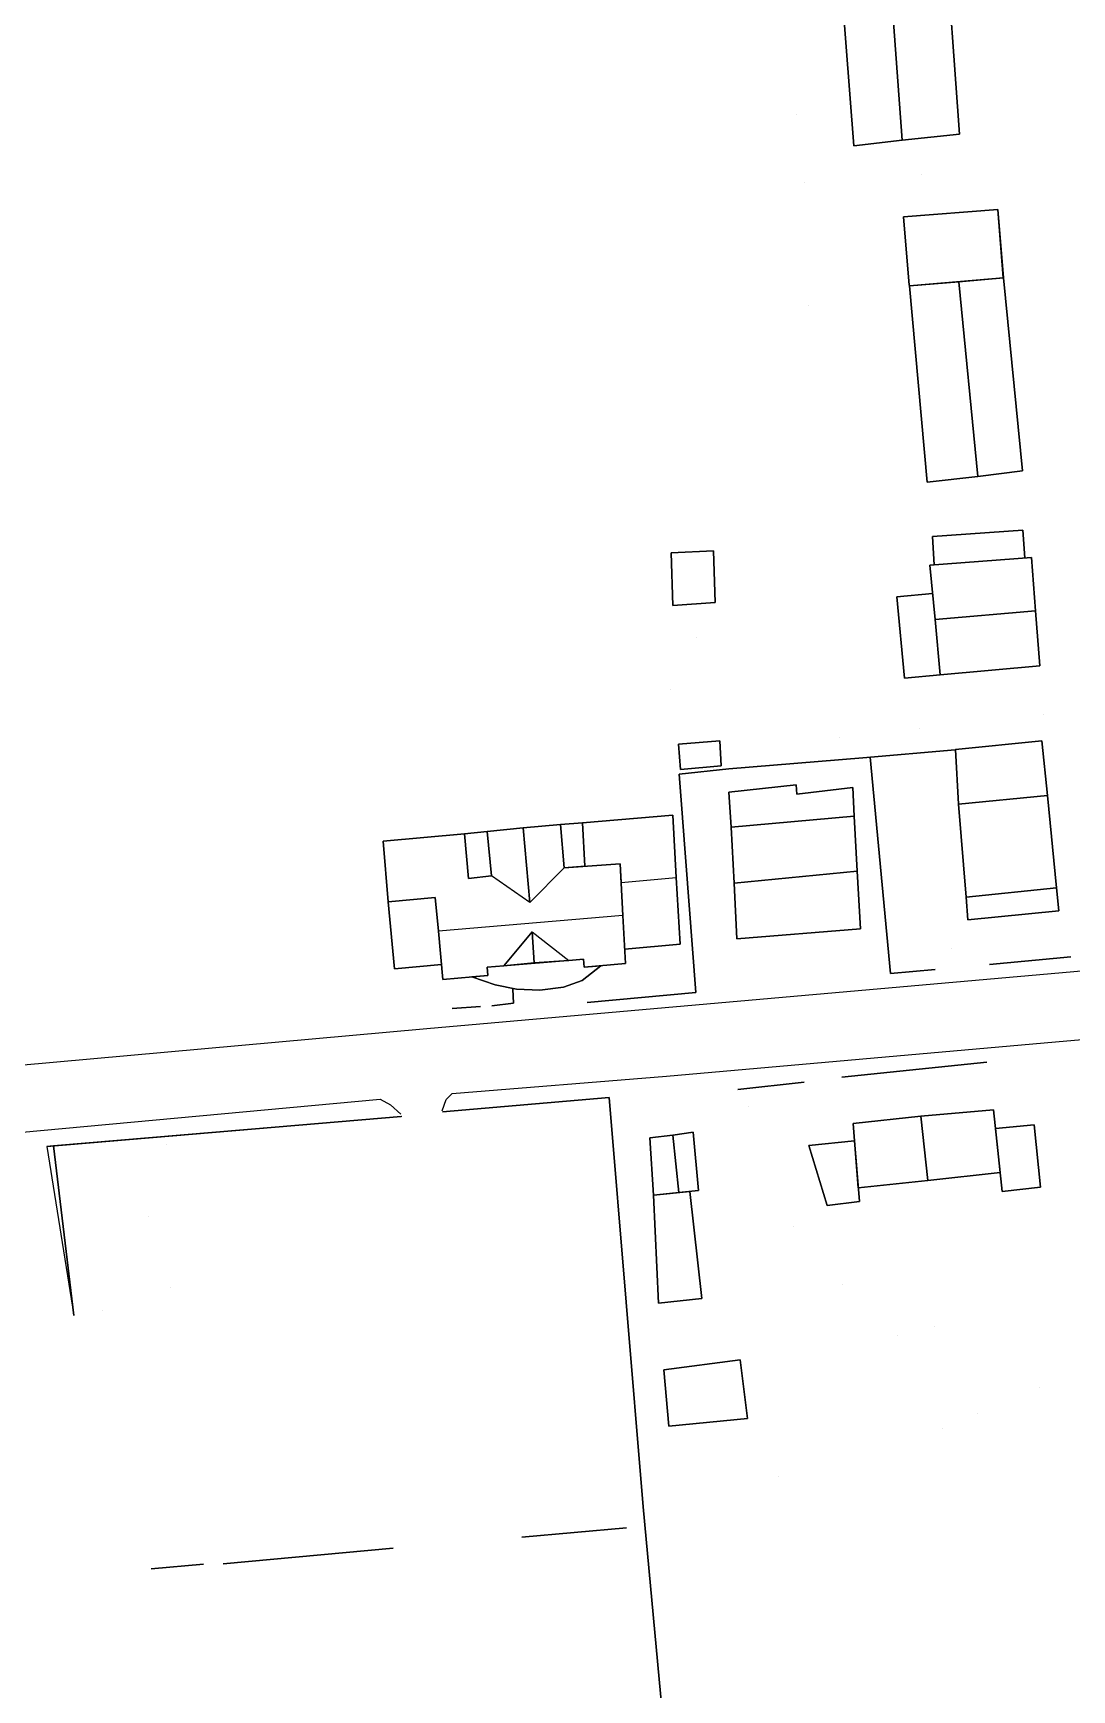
# Model space of a CAD drawing. Extents: x 526713 to 527247, y 149850 to 150411.
# Drawn here: x 526898.7 to 526995.1, y 149982.2 to 150135.9 of the extents above; entities that cross this region are included whole.
import ezdxf

# ---------------------------------------------------------------- set-up
doc = ezdxf.new("R2010")
doc.units = 0
doc.header["$LTSCALE"] = 10
doc.linetypes.add('CONTINU', pattern=[0])
for name, color, linetype in [('ARBRE', 3, 'CONTINU'), ('FACADE', 7, 'CONTINU'), ('MUR', 134, 'CONTINU'), ('TOIT', 1, 'CONTINU'), ('TROTTOIR', 5, 'CONTINU')]:
    doc.layers.add(name, color=color, linetype=linetype)

msp = doc.modelspace()

# ---------------------------------------------------------------- linework, layer by layer
at = {"layer": 'ARBRE'}
for p, q in [((526969.534, 150128.313, 141.675), (526969.534, 150128.313, 134.105887)), ((526981.176, 150122.733, 142.715), (526981.176, 150122.733, 134.02972)), ((526970.281, 150122.031, 142.547), (526970.281, 150122.031, 134.108072)), ((526970.686, 150110.593, 144.223), (526970.686, 150110.593, 134.118845)), ((526978.512, 150081.655, 144.005), (526978.512, 150081.655, 134.097714)), ((526960.274, 150079.784, 142.648), (526960.274, 150079.784, 134.038261)), ((526957.893, 150074.937, 142.648), (526957.893, 150074.937, 134.008892)), ((526992.51, 150072.698, 142.673), (526992.51, 150072.698, 134.008817)), ((526973.544, 150070.499, 139.044), (526973.544, 150070.499, 134.091632)), ((526981, 150071.317, 140.05), (526981, 150071.317, 134.092355)), ((526983.988, 150050.914, 138.424), (526983.988, 150050.914, 133.950615)), ((526951.158, 150037.021, 142.639), (526951.158, 150037.021, 133.897913)), ((526965.124, 150036.239, 147.969), (526965.124, 150036.239, 133.949709)), ((526911.07, 150032.723, 143.913), (526911.07, 150032.723, 133.698532)), ((526909.393, 150026.063, 140.997), (526909.393, 150026.063, 133.715034)), ((526969.3, 150025.108, 139.706), (526969.3, 150025.108, 133.981044)), ((526911.424, 150019.517, 147.29), (526911.424, 150019.517, 133.75469)), ((526973.833, 150019.757, 138.876), (526973.833, 150019.757, 134.005269)), ((526905.112, 150017.335, 146.813), (526905.112, 150017.335, 133.72339)), ((526978.97, 150015.057, 138.868), (526978.97, 150015.057, 134.030737)), ((526982.405, 150015.846, 138.298), (526982.405, 150015.846, 134.042049)), ((526992.139, 150010.236, 144.056), (526992.139, 150010.236, 134.085516)), ((526986.366, 150007.815, 139.136), (526986.366, 150007.815, 134.068096)), ((526983.065, 150006.418, 139.136), (526983.065, 150006.418, 134.058155)), ((526967.878, 150001.923, 143.762), (526967.878, 150001.923, 134.035196))]:
    msp.add_line(p, q, dxfattribs=at)
at = {"layer": 'FACADE'}
for points in [[(526983.298, 150145.771, 137.795), (526984.686, 150126.502, 137.795), (526984.686, 150126.502, 134.038084), (526983.298, 150145.771, 134.089832)], [(526973.346, 150145.03, 137.301), (526974.883, 150125.431, 137.301), (526974.883, 150125.431, 134.071271), (526973.346, 150145.03, 134.058808)], [(526979.349, 150125.943, 139.337), (526977.94, 150145.337, 139.337), (526977.94, 150145.337, 134.025757), (526979.349, 150125.943, 134.038886)], [(526974.883, 150125.431, 137.301), (526979.349, 150125.943, 138.315), (526979.349, 150125.943, 134.038886), (526974.883, 150125.431, 134.071271)], [(526984.686, 150126.502, 137.795), (526979.349, 150125.943, 139.337), (526979.349, 150125.943, 134.038886), (526984.686, 150126.502, 134.038084)], [(526988.243, 150119.518, 137.2), (526979.495, 150118.821, 137.2), (526979.495, 150118.821, 134.04635), (526988.243, 150119.518, 134.065745)], [(526988.748, 150113.183, 138.885), (526988.243, 150119.518, 137.2), (526988.243, 150119.518, 134.065745), (526988.748, 150113.183, 134.049472)], [(526979.495, 150118.821, 137.2), (526980, 150112.485, 138.885), (526980, 150112.485, 134.050321), (526979.495, 150118.821, 134.04635)], [(526981.687, 150094.208, 139.178), (526980.038, 150112.441, 139.178), (526980.038, 150112.441, 134.050103), (526981.687, 150094.208, 134.060139)], [(526988.765, 150113.164, 139.505), (526990.547, 150095.267, 139.505), (526990.547, 150095.267, 134.009086), (526988.765, 150113.164, 134.049658)], [(526990.574, 150089.766, 137.074), (526982.186, 150089.168, 137.074), (526982.186, 150089.168, 134.062606), (526990.574, 150089.766, 134.002215)], [(526982.186, 150089.168, 137.074), (526982.341, 150086.524, 137.778), (526982.341, 150086.524, 134.064659), (526982.186, 150089.168, 134.062606)], [(526990.737, 150087.181, 137.787), (526990.574, 150089.766, 137.074), (526990.574, 150089.766, 134.002215), (526990.737, 150087.181, 133.999623)], [(526957.925, 150087.646, 137.862), (526961.855, 150087.835, 137.225), (526961.855, 150087.835, 134.091249), (526957.925, 150087.646, 134.024466)], [(526958.065, 150082.778, 137.862), (526957.925, 150087.646, 137.862), (526957.925, 150087.646, 134.024466), (526958.065, 150082.778, 134.020006)], [(526961.855, 150087.835, 137.225), (526962.013, 150083.052, 137.225), (526962.013, 150083.052, 134.059385), (526961.855, 150087.835, 134.091249)], [(526991.364, 150087.229, 138.709), (526981.917, 150086.498, 138.709), (526981.917, 150086.498, 134.067707), (526991.364, 150087.229, 133.999623)], [(526962.013, 150083.052, 137.225), (526958.065, 150082.778, 137.862), (526958.065, 150082.778, 134.020006), (526962.013, 150083.052, 134.059385)], [(526978.861, 150083.581, 137.711), (526982.176259, 150083.891926, 138.03), (526982.176259, 150083.891926, 134.068974), (526978.861, 150083.581, 134.092932)], [(526979.57, 150076.01, 137.711), (526978.861, 150083.581, 137.711), (526978.861, 150083.581, 134.092932), (526979.57, 150076.01, 134.096926)], [(526992.145, 150077.165, 138.642), (526982.886, 150076.32, 138.642), (526982.886, 150076.32, 134.072964), (526992.145, 150077.165, 134.006081)], [(526982.886, 150076.32, 138.03), (526979.57, 150076.01, 137.711), (526979.57, 150076.01, 134.096926), (526982.886, 150076.32, 134.072964)], [(526958.612, 150069.915, 136.748), (526962.451, 150070.203, 136.739), (526962.451, 150070.203, 134.048292), (526958.612, 150069.915, 134.009975)], [(526962.451, 150070.203, 136.739), (526962.573, 150067.902, 137.535), (526962.573, 150067.902, 134.037721), (526962.451, 150070.203, 134.048292)], [(526984.306, 150069.401, 136.781), (526992.334, 150070.195, 136.781), (526992.334, 150070.195, 134.013058), (526984.306, 150069.401, 134.071122)], [(526992.334, 150070.195, 136.781), (526992.84, 150065.123, 136.781), (526992.84, 150065.123, 134.015513), (526992.334, 150070.195, 134.013058)], [(526958.779, 150067.543, 137.535), (526958.612, 150069.915, 136.748), (526958.612, 150069.915, 134.009975), (526958.779, 150067.543, 134.008779)], [(526984.306, 150069.401, 136.781), (526984.585, 150064.335, 136.781), (526984.585, 150064.335, 134.074085), (526984.306, 150069.401, 134.071122)], [(526962.573, 150067.902, 137.535), (526958.779, 150067.543, 137.535), (526958.779, 150067.543, 134.008779), (526962.573, 150067.902, 134.037721)], [(526969.511, 150066.126, 136.831), (526963.264, 150065.453, 136.831), (526963.264, 150065.453, 134.018335), (526969.511, 150066.126, 134.042007)], [(526969.588, 150065.265, 136.831), (526969.511, 150066.126, 136.831), (526969.511, 150066.126, 134.042007), (526969.588, 150065.265, 134.034718)], [(526974.78, 150065.869, 136.831), (526969.588, 150065.265, 136.831), (526969.588, 150065.265, 134.034718), (526974.78, 150065.869, 134.054781)], [(526974.92, 150063.213, 136.831), (526974.78, 150065.869, 136.831), (526974.78, 150065.869, 134.054781), (526974.92, 150063.213, 134.03202)], [(526963.264, 150065.453, 136.831), (526963.475, 150062.187, 136.831), (526963.475, 150062.187, 133.990457), (526963.264, 150065.453, 134.018335)], [(526992.84, 150065.123, 136.957), (526984.585, 150064.335, 136.957), (526984.585, 150064.335, 134.074085), (526992.84, 150065.123, 134.015513)], [(526949.686, 150062.6, 142.622), (526947.66, 150062.459, 142.136), (526947.66, 150062.459, 133.892698), (526949.686, 150062.6, 133.912906)], [(526958.079, 150063.304, 142.622), (526949.686, 150062.6, 142.622), (526949.686, 150062.6, 133.912906), (526958.079, 150063.304, 133.98482)], [(526949.686, 150062.6, 142.622), (526949.912204, 150058.565664, 143.704), (526949.912204, 150058.565664, 133.906135), (526949.686, 150062.6, 133.912906)], [(526974.92, 150063.213, 141.013), (526963.475, 150062.187, 141.013), (526963.475, 150062.187, 133.990457), (526974.92, 150063.213, 134.03202)], [(526938.727, 150061.592, 143.553), (526931.172, 150060.915, 143.553), (526931.172, 150060.915, 133.735143), (526938.727, 150061.592, 133.803301)], [(526940.846, 150061.811, 142.907), (526938.727, 150061.592, 142.907), (526938.727, 150061.592, 133.803301), (526940.846, 150061.811, 133.824523)], [(526938.727, 150061.592, 143.553), (526939.115, 150057.422, 144.835), (526939.115, 150057.422, 133.802132), (526938.727, 150061.592, 133.803301)], [(526940.846, 150061.811, 144.835), (526941.242, 150057.692, 144.835), (526941.242, 150057.692, 133.823495), (526940.846, 150061.811, 133.824523)], [(526947.66, 150062.459, 144.843), (526947.981, 150058.421, 144.843), (526947.981, 150058.421, 133.891025), (526947.66, 150062.459, 133.892698)], [(526947.981, 150058.421, 144.843), (526953.174, 150058.81, 144.843), (526953.174, 150058.81, 133.931654), (526947.981, 150058.421, 133.891025)], [(526939.115, 150057.422, 144.835), (526941.242, 150057.692, 144.835), (526941.242, 150057.692, 133.823495), (526939.115, 150057.422, 133.802132)], [(526993.909, 150054.429, 138.642), (526985.466, 150053.61, 138.642), (526985.466, 150053.61, 134.062246), (526993.909, 150054.429, 134.018577)], [(526975.493, 150052.777, 141.181), (526964.015, 150051.85, 141.181), (526964.015, 150051.85, 133.901858), (526975.493, 150052.777, 133.942651)], [(526958.757, 150051.347, 142.488), (526953.608391, 150050.893463, 142.488), (526953.608391, 150050.893463, 133.86386), (526958.757, 150051.347, 133.882488)], [(526936.606918, 150049.465417, 143.553), (526932.24, 150049.067, 143.553), (526932.24, 150049.067, 133.759532), (526936.606918, 150049.465417, 133.767773)], [(526940.836, 150049.217, 145.237), (526940.908, 150048.44, 145.028), (526940.908, 150048.44, 133.806272), (526940.836, 150049.217, 133.809305)], [(526949.667, 150047.985, 140.67), (526951.403526, 150049.342012, 140.67), (526951.403526, 150049.342012, 133.844048), (526949.667, 150047.985, 133.827266)], [(526949.852, 150049.196, 145.028), (526949.787, 150049.943, 145.237), (526949.787, 150049.943, 133.844682), (526949.852, 150049.196, 133.838353)], [(526953.688, 150049.557, 145.028), (526949.852, 150049.196, 145.028), (526949.852, 150049.196, 133.838353), (526953.688, 150049.557, 133.852433)], [(526940.908, 150048.44, 145.028), (526936.739, 150048.077, 145.028), (526936.739, 150048.077, 133.767413), (526940.908, 150048.44, 133.806272)], [(526939.427325, 150048.311076, 140.67), (526941.592, 150047.561, 140.67), (526941.592, 150047.561, 133.800557), (526939.427325, 150048.311076, 133.792471)], [(526941.592, 150047.561, 140.67), (526943.575, 150047.163, 140.67), (526943.575, 150047.163, 133.802737), (526941.592, 150047.561, 133.800557)], [(526943.575, 150047.163, 140.67), (526945.726, 150047.081, 140.67), (526945.726, 150047.081, 133.808152), (526943.575, 150047.163, 133.802737)], [(526945.726, 150047.081, 140.67), (526947.922, 150047.369, 140.67), (526947.922, 150047.369, 133.816922), (526945.726, 150047.081, 133.808152)], [(526947.922, 150047.369, 140.67), (526949.667, 150047.985, 140.67), (526949.667, 150047.985, 133.827266), (526947.922, 150047.369, 133.816922)], [(526987.856, 150035.97, 139.983), (526988.454, 150030.15, 139.983), (526988.454, 150030.15, 134.043188), (526987.856, 150035.97, 134.032554)], [(526956.286, 150028.055, 136.999), (526955.935, 150033.383, 136.999), (526955.935, 150033.383, 133.920531), (526956.286, 150028.055, 133.929553)], [(526959.949, 150033.89, 136.999), (526960.464, 150028.484, 136.999), (526960.464, 150028.484, 133.944084), (526959.949, 150033.89, 133.934354)], [(526974.817, 150034.694, 139.848), (526975.294, 150028.724, 139.848), (526975.294, 150028.724, 133.997527), (526974.817, 150034.694, 133.987114)], [(526991.606, 150034.569, 136.521), (526988.034364, 150034.234085, 136.521), (526988.034364, 150034.234085, 134.035726), (526991.606, 150034.569, 134.048194)], [(526988.034364, 150034.234085, 136.521), (526988.635312, 150028.385395, 136.521), (526988.635312, 150028.385395, 134.046412), (526988.034364, 150034.234085, 134.035726)], [(526992.203, 150028.782, 136.521), (526991.606, 150034.569, 136.521), (526991.606, 150034.569, 134.048194), (526992.203, 150028.782, 134.058776)], [(526974.944482, 150033.098474, 136.329), (526970.69, 150032.671, 136.329), (526970.69, 150032.671, 133.975087), (526974.944482, 150033.098474, 133.989897)], [(526970.69, 150032.671, 136.329), (526972.391, 150027.096, 136.329), (526972.391, 150027.096, 133.989365), (526970.69, 150032.671, 133.975087)], [(526975.39437, 150027.467788, 136.329), (526974.944482, 150033.098474, 136.329), (526974.944482, 150033.098474, 133.989897), (526975.39437, 150027.467788, 133.999718)], [(526988.635312, 150028.385395, 136.521), (526992.203, 150028.782, 136.521), (526992.203, 150028.782, 134.058776), (526988.635312, 150028.385395, 134.046412)], [(526956.286, 150028.055, 136.354), (526956.747, 150018.041, 136.354), (526956.747, 150018.041, 133.948345), (526956.286, 150028.055, 133.929553)], [(526959.644767, 150028.40356, 136.53), (526960.763, 150018.48, 136.873), (526960.763, 150018.48, 133.959718), (526959.644767, 150028.40356, 133.941229)], [(526972.391, 150027.096, 136.329), (526975.39437, 150027.467788, 136.329), (526975.39437, 150027.467788, 133.999718), (526972.391, 150027.096, 133.989365)], [(526960.763, 150018.48, 136.873), (526956.747, 150018.041, 136.354), (526956.747, 150018.041, 133.948345), (526960.763, 150018.48, 133.959718)], [(526957.233, 150011.863, 138.038), (526964.31, 150012.77, 138.357), (526964.31, 150012.77, 133.980888), (526957.233, 150011.863, 133.984508)], [(526957.688, 150006.616, 138.038), (526957.233, 150011.863, 138.038), (526957.233, 150011.863, 133.984508), (526957.688, 150006.616, 134.015188)], [(526964.31, 150012.77, 138.357), (526965.012, 150007.33, 138.357), (526965.012, 150007.33, 134.005401), (526964.31, 150012.77, 133.980888)], [(526965.012, 150007.33, 138.357), (526957.688, 150006.616, 138.038), (526957.688, 150006.616, 134.015188), (526965.012, 150007.33, 134.005401)]]:
    msp.add_3dface(points, dxfattribs=at)
for points, invisible_edges in [([(526984.637, 150112.789, 140.913), (526980.038, 150112.441, 139.178), (526980.038, 150112.441, 134.050103), (526984.637, 150112.789, 134.016968)], 8), ([(526984.637, 150112.789, 140.913), (526988.765, 150113.164, 139.505), (526988.765, 150113.164, 134.049658), (526984.637, 150112.789, 134.016968)], 8), ([(526986.393, 150094.743, 140.913), (526990.547, 150095.267, 139.505), (526990.547, 150095.267, 134.009086), (526986.393, 150094.743, 134.026019)], 8), ([(526986.393, 150094.743, 140.913), (526981.687, 150094.208, 139.178), (526981.687, 150094.208, 134.060139), (526986.393, 150094.743, 134.026019)], 8), ([(526991.754, 150082.281, 140.854), (526991.364, 150087.229, 138.709), (526991.364, 150087.229, 133.999623), (526991.754, 150082.281, 134.002755)], 8), ([(526982.417, 150081.472, 140.854), (526981.917, 150086.498, 138.709), (526981.917, 150086.498, 134.067707), (526982.417, 150081.472, 134.07015)], 8), ([(526982.417, 150081.472, 140.854), (526982.886, 150076.32, 138.642), (526982.886, 150076.32, 134.072964), (526982.417, 150081.472, 134.07015)], 8), ([(526991.754, 150082.281, 140.854), (526992.145, 150077.165, 138.642), (526992.145, 150077.165, 134.006081), (526991.754, 150082.281, 134.002755)], 8), ([(526985.303, 150055.709, 139.388), (526984.585, 150064.335, 136.957), (526984.585, 150064.335, 134.074085), (526985.303, 150055.709, 134.064514)], 8), ([(526993.685, 150056.579, 139.388), (526992.84, 150065.123, 136.957), (526992.84, 150065.123, 134.015513), (526993.685, 150056.579, 134.019701)], 8), ([(526958.393, 150057.542, 144.475), (526958.079, 150063.304, 142.622), (526958.079, 150063.304, 133.98482), (526958.393, 150057.542, 133.93547)], 8), ([(526975.183, 150058.11, 142.187), (526974.92, 150063.213, 141.013), (526974.92, 150063.213, 134.03202), (526975.183, 150058.11, 133.988272)], 8), ([(526944.183, 150062.147, 145.933), (526940.846, 150061.811, 144.835), (526940.846, 150061.811, 133.824523), (526944.183, 150062.147, 133.857932)], 8), ([(526944.183, 150062.147, 145.933), (526947.66, 150062.459, 144.843), (526947.66, 150062.459, 133.892698), (526944.183, 150062.147, 133.857932)], 8), ([(526963.755, 150056.989, 142.187), (526963.475, 150062.187, 141.013), (526963.475, 150062.187, 133.990457), (526963.755, 150056.989, 133.945929)], 8), ([(526931.66, 150055.266, 145.48), (526931.172, 150060.915, 143.553), (526931.172, 150060.915, 133.735143), (526931.66, 150055.266, 133.746976)], 8), ([(526953.424, 150053.989, 146.494), (526953.174, 150058.81, 144.843), (526953.174, 150058.81, 133.931654), (526953.424, 150053.989, 133.890328)], 8), ([(526975.183, 150058.11, 142.187), (526975.493, 150052.777, 141.181), (526975.493, 150052.777, 133.942651), (526975.183, 150058.11, 133.988272)], 8), ([(526958.393, 150057.542, 144.475), (526958.757, 150051.347, 142.488), (526958.757, 150051.347, 133.882488), (526958.393, 150057.542, 133.93547)], 8), ([(526963.755, 150056.989, 142.187), (526964.015, 150051.85, 141.181), (526964.015, 150051.85, 133.901858), (526963.755, 150056.989, 133.945929)], 8), ([(526993.685, 150056.579, 139.388), (526993.909, 150054.429, 138.642), (526993.909, 150054.429, 134.018577), (526993.685, 150056.579, 134.019701)], 8), ([(526931.66, 150055.266, 145.48), (526932.24, 150049.067, 143.553), (526932.24, 150049.067, 133.759532), (526931.66, 150055.266, 133.746976)], 8), ([(526936.313, 150052.555, 146.494), (526936.005, 150055.676, 145.48), (526936.005, 150055.676, 133.769275), (526936.313, 150052.555, 133.768575)], 8), ([(526985.303, 150055.709, 139.388), (526985.466, 150053.61, 138.642), (526985.466, 150053.61, 134.062246), (526985.303, 150055.709, 134.064514)], 8), ([(526953.424, 150053.989, 146.494), (526953.688, 150049.557, 145.028), (526953.688, 150049.557, 133.852433), (526953.424, 150053.989, 133.890328)], 8), ([(526936.313, 150052.555, 146.494), (526936.739, 150048.077, 145.028), (526936.739, 150048.077, 133.767413), (526936.313, 150052.555, 133.768575)], 8), ([(526942.4, 150049.338, 145.237), (526940.836, 150049.217, 145.237), (526940.836, 150049.217, 133.809305), (526942.4, 150049.338, 133.818355)], 8), ([(526945.212, 150049.602, 146.218), (526942.4, 150049.338, 145.237), (526942.4, 150049.338, 133.818355), (526945.212, 150049.602, 133.828671)], 10), ([(526945.212, 150049.602, 146.218), (526948.427, 150049.838, 145.237), (526948.427, 150049.838, 133.839891), (526945.212, 150049.602, 133.828671)], 10), ([(526948.427, 150049.838, 145.237), (526949.787, 150049.943, 145.237), (526949.787, 150049.943, 133.844682), (526948.427, 150049.838, 133.839891)], 8), ([(526981.088, 150035.396, 141.349), (526974.817, 150034.694, 139.848), (526974.817, 150034.694, 133.987114), (526981.088, 150035.396, 134.00884)], 8), ([(526981.088, 150035.396, 141.349), (526987.856, 150035.97, 139.983), (526987.856, 150035.97, 134.032554), (526981.088, 150035.396, 134.00884)], 8), ([(526958.082, 150033.617, 137.435), (526955.935, 150033.383, 136.999), (526955.935, 150033.383, 133.920531), (526958.082, 150033.617, 133.927979)], 8), ([(526958.082, 150033.617, 137.435), (526959.949, 150033.89, 136.999), (526959.949, 150033.89, 133.934354), (526958.082, 150033.617, 133.927979)], 8), ([(526981.746, 150029.417, 141.349), (526975.294, 150028.724, 139.848), (526975.294, 150028.724, 133.997527), (526981.746, 150029.417, 134.019922)], 8), ([(526981.746, 150029.417, 141.349), (526988.454, 150030.15, 139.983), (526988.454, 150030.15, 134.043188), (526981.746, 150029.417, 134.019922)], 8), ([(526958.641, 150028.305, 137.435), (526956.286, 150028.055, 136.999), (526956.286, 150028.055, 133.929553), (526958.641, 150028.305, 133.937732)], 8), ([(526958.641, 150028.305, 137.435), (526960.464, 150028.484, 136.999), (526960.464, 150028.484, 133.944084), (526958.641, 150028.305, 133.937732)], 8)]:
    msp.add_3dface(points, dxfattribs=dict(at, invisible_edges=invisible_edges))
at = {"layer": 'MUR'}
msp.add_polyline3d([(526932.906, 150035.356, 134.879), (526900.58, 150032.626, 134.879), (526902.472, 150016.884, 134.879)], dxfattribs=at)
for points in [[(526975.727, 150068.631, 136.119), (526984.294, 150069.377, 136.119), (526984.294, 150069.377, 134.112484), (526975.727, 150068.631, 134.081564)], [(526978.266, 150048.626, 135.055), (526976.406215, 150068.690899, 135.055), (526976.406215, 150068.690899, 134.084572), (526978.266, 150048.626, 133.914357)], [(526958.653, 150067.128, 136.119), (526963.275, 150067.62, 136.119), (526963.275, 150067.62, 134.037263), (526958.653, 150067.128, 134.007035)], [(526958.961, 150063.09, 136.119), (526958.653, 150067.128, 136.119), (526958.653, 150067.128, 134.007035), (526958.961, 150063.09, 133.985467)], [(526963.275, 150067.62, 136.119), (526975.727, 150068.631, 136.119), (526975.727, 150068.631, 134.081564), (526963.275, 150067.62, 134.037263)], [(526960.214, 150046.859, 134.15), (526958.963, 150063.065, 134.15), (526958.963, 150063.065, 133.985255), (526960.214, 150046.859, 133.847505)], [(526982.431, 150049.005, 135.046), (526978.266, 150048.626, 135.055), (526978.266, 150048.626, 133.914357), (526982.431, 150049.005, 133.929532)], [(526987.462, 150049.465, 134.661), (526995.023, 150050.181, 134.661), (526995.023, 150050.181, 133.975671), (526987.462, 150049.465, 133.94788)], [(526943.289, 150045.875, 134.435), (526943.225, 150047.181, 134.435), (526943.225, 150047.181, 133.801897), (526943.289, 150045.875, 133.790691)], [(526941.27, 150045.609, 134.435), (526943.289, 150045.875, 134.435), (526943.289, 150045.875, 133.790691), (526941.27, 150045.609, 133.782618)], [(526950.128, 150045.941, 134.15), (526960.214, 150046.859, 134.15), (526960.214, 150046.859, 133.847505), (526950.128, 150045.941, 133.810756)], [(526937.589, 150045.383, 134.435), (526940.215, 150045.556, 134.435), (526940.215, 150045.556, 133.779149), (526937.589, 150045.383, 133.770157)], [(526973.766, 150039.015, 134.376), (526987.211, 150040.383, 134.376), (526987.211, 150040.383, 134.023797), (526973.766, 150039.015, 133.977018)], [(526964.1, 150037.87, 134.376), (526970.28, 150038.528, 134.376), (526970.28, 150038.528, 133.965082), (526964.1, 150037.87, 133.943622)], [(526952.173, 150037.112, 136.731), (526936.701, 150035.799, 136.731), (526936.701, 150035.799, 133.849244), (526952.173, 150037.112, 133.94244)], [(526932.853, 150035.354, 136.731), (526899.977, 150032.585, 136.907), (526899.977, 150032.585, 133.628434), (526932.853, 150035.354, 133.826549)], [(526900.58, 150032.626, 134.879), (526899.977, 150032.585, 133.628434), (526902.472, 150016.884, 134.879)], [(526944.052, 149996.313, 136.672), (526953.787, 149997.197, 136.681), (526953.787, 149997.197, 134.115642), (526944.052, 149996.313, 134.057239)], [(526916.322, 149993.856, 136.672), (526932.107, 149995.301, 136.672), (526932.107, 149995.301, 133.985282), (526916.322, 149993.856, 133.890631)], [(526909.647, 149993.393, 136.672), (526914.521, 149993.803, 136.672), (526914.521, 149993.803, 133.879375), (526909.647, 149993.393, 133.850001)]]:
    msp.add_3dface(points, dxfattribs=at)
at = {"layer": 'MUR', "invisible_edges": 8}
for points in [[(526955.333, 149999.127, 136.739), (526952.173, 150037.112, 136.731), (526952.173, 150037.112, 133.94244), (526955.333, 149999.127, 134.061262)], [(526955.333, 149999.127, 136.739), (526964.512, 149900.268, 136.739), (526964.512, 149900.268, 134.638857), (526955.333, 149999.127, 134.061262)]]:
    msp.add_3dface(points, dxfattribs=at)
at = {"layer": 'TOIT'}
for points in [[(526977.94, 150145.337, 139.337), (526983.298, 150145.771, 137.795), (526984.686, 150126.502, 137.795), (526979.349, 150125.943, 139.337)], [(526977.94, 150145.337, 138.315), (526979.349, 150125.943, 138.315), (526974.883, 150125.431, 137.301), (526973.346, 150145.03, 137.301)], [(526988.765, 150113.164, 138.885), (526980.038, 150112.441, 138.885), (526979.495, 150118.821, 137.2), (526988.243, 150119.518, 137.2)], [(526984.637, 150112.789, 140.913), (526986.393, 150094.743, 140.913), (526981.687, 150094.208, 139.178), (526980.038, 150112.441, 139.178)], [(526988.765, 150113.164, 139.505), (526990.547, 150095.267, 139.505), (526986.393, 150094.743, 140.913), (526984.637, 150112.789, 140.913)], [(526990.737, 150087.181, 137.787), (526990.574, 150089.766, 137.074), (526982.186, 150089.168, 137.074), (526982.341, 150086.524, 137.778)], [(526962.013, 150083.052, 137.225), (526958.065, 150082.778, 137.862), (526957.925, 150087.646, 137.862), (526961.855, 150087.835, 137.225)], [(526982.417, 150081.472, 140.854), (526981.917, 150086.498, 138.709), (526991.364, 150087.229, 138.709), (526991.754, 150082.281, 140.854)], [(526982.886, 150076.32, 138.03), (526979.57, 150076.01, 137.711), (526978.861, 150083.581, 137.711), (526982.176259, 150083.891926, 138.03)], [(526991.754, 150082.281, 140.854), (526992.145, 150077.165, 138.642), (526982.886, 150076.32, 138.642), (526982.417, 150081.472, 140.854)], [(526958.612, 150069.915, 136.748), (526962.451, 150070.203, 136.739), (526962.573, 150067.902, 137.535), (526958.779, 150067.543, 137.535)], [(526992.84, 150065.123, 136.781), (526984.585, 150064.335, 136.781), (526984.306, 150069.401, 136.781), (526992.334, 150070.195, 136.781)], [(526985.303, 150055.709, 139.388), (526984.585, 150064.335, 136.957), (526992.84, 150065.123, 136.957), (526993.685, 150056.579, 139.388)], [(526949.686, 150062.6, 142.136), (526949.912204, 150058.565664, 143.326), (526947.981, 150058.421, 143.326), (526947.66, 150062.459, 142.136)], [(526963.755, 150056.989, 142.187), (526963.475, 150062.187, 141.013), (526974.92, 150063.213, 141.013), (526975.183, 150058.11, 142.187)], [(526940.846, 150061.811, 142.907), (526941.242, 150057.692, 143.921), (526939.115, 150057.422, 143.921), (526938.727, 150061.592, 142.907)], [(526944.809, 150055.203, 145.933), (526941.242, 150057.692, 144.835), (526940.846, 150061.811, 144.835), (526944.183, 150062.147, 145.933)], [(526944.809, 150055.203, 145.933), (526944.183, 150062.147, 145.933), (526947.66, 150062.459, 144.843), (526947.981, 150058.421, 144.843)], [(526963.755, 150056.989, 142.187), (526975.183, 150058.11, 142.187), (526975.493, 150052.777, 141.181), (526964.015, 150051.85, 141.181)], [(526953.608391, 150050.893463, 142.488), (526953.279, 150057.051, 144.475), (526958.393, 150057.542, 144.475), (526958.757, 150051.347, 142.488)], [(526993.685, 150056.579, 139.388), (526993.909, 150054.429, 138.642), (526985.466, 150053.61, 138.642), (526985.303, 150055.709, 139.388)], [(526936.606918, 150049.465417, 143.553), (526932.24, 150049.067, 143.553), (526931.66, 150055.266, 145.48), (526936.005, 150055.676, 145.48)], [(526942.4, 150049.338, 145.237), (526945.004, 150052.496, 146.218), (526945.212, 150049.602, 146.218), (526942.4, 150049.338, 145.237)], [(526945.212, 150049.602, 146.218), (526945.004, 150052.496, 146.218), (526948.427, 150049.838, 145.237), (526945.212, 150049.602, 146.218)], [(526981.088, 150035.396, 141.349), (526981.746, 150029.417, 141.349), (526975.294, 150028.724, 139.848), (526974.817, 150034.694, 139.848)], [(526988.454, 150030.15, 139.983), (526981.746, 150029.417, 141.349), (526981.088, 150035.396, 141.349), (526987.856, 150035.97, 139.983)], [(526958.641, 150028.305, 137.435), (526956.286, 150028.055, 136.999), (526955.935, 150033.383, 136.999), (526958.082, 150033.617, 137.435)], [(526958.641, 150028.305, 137.435), (526958.082, 150033.617, 137.435), (526959.949, 150033.89, 136.999), (526960.464, 150028.484, 136.999)], [(526988.635312, 150028.385395, 136.521), (526988.034364, 150034.234085, 136.521), (526991.606, 150034.569, 136.521), (526992.203, 150028.782, 136.521)], [(526974.944482, 150033.098474, 136.329), (526975.39437, 150027.467788, 136.329), (526972.391, 150027.096, 136.329), (526970.69, 150032.671, 136.329)], [(526959.644767, 150028.40356, 136.53), (526960.763, 150018.48, 136.873), (526956.747, 150018.041, 136.354), (526956.286, 150028.055, 136.354)], [(526957.688, 150006.616, 138.038), (526957.233, 150011.863, 138.038), (526964.31, 150012.77, 138.357), (526965.012, 150007.33, 138.357)]]:
    msp.add_3dface(points, dxfattribs=at)
for points, invisible_edges in [([(526963.475, 150062.187, 136.831), (526963.264, 150065.453, 136.831), (526969.511, 150066.126, 136.831), (526969.588, 150065.265, 136.831)], 8), ([(526969.588, 150065.265, 136.831), (526974.78, 150065.869, 136.831), (526974.92, 150063.213, 136.831), (526963.475, 150062.187, 136.831)], 8), ([(526958.079, 150063.304, 142.622), (526949.686, 150062.6, 142.622), (526949.912204, 150058.565664, 143.704), (526953.174, 150058.81, 143.704)], 8), ([(526953.174, 150058.81, 143.704), (526953.279, 150057.051, 144.475), (526958.393, 150057.542, 144.475), (526958.079, 150063.304, 142.622)], 8), ([(526939.115, 150057.422, 144.835), (526938.727, 150061.592, 143.553), (526931.172, 150060.915, 143.553), (526931.66, 150055.266, 145.48)], 8), ([(526944.809, 150055.203, 145.933), (526947.981, 150058.421, 144.843), (526953.174, 150058.81, 144.843), (526953.424, 150053.989, 146.494)], 8), ([(526936.005, 150055.676, 145.48), (526931.66, 150055.266, 145.48), (526939.115, 150057.422, 144.835), (526941.242, 150057.692, 144.835)], 10), ([(526944.809, 150055.203, 145.933), (526941.242, 150057.692, 144.835), (526936.005, 150055.676, 145.48), (526936.313, 150052.555, 146.494)], 10), ([(526953.424, 150053.989, 146.494), (526936.313, 150052.555, 146.494), (526944.809, 150055.203, 145.933)], 14), ([(526953.424, 150053.989, 146.494), (526936.313, 150052.555, 146.494), (526945.004, 150052.496, 146.218)], 14), ([(526945.004, 150052.496, 146.218), (526948.427, 150049.838, 145.237), (526953.424, 150053.989, 146.494)], 14), ([(526949.787, 150049.943, 145.237), (526948.427, 150049.838, 145.237), (526953.424, 150053.989, 146.494)], 14), ([(526949.787, 150049.943, 145.237), (526949.852, 150049.196, 145.028), (526953.688, 150049.557, 145.028), (526953.424, 150053.989, 146.494)], 8), ([(526936.313, 150052.555, 146.494), (526936.739, 150048.077, 145.028), (526940.908, 150048.44, 145.028), (526940.836, 150049.217, 145.237)], 8), ([(526942.4, 150049.338, 145.237), (526940.836, 150049.217, 145.237), (526936.313, 150052.555, 146.494)], 14), ([(526945.004, 150052.496, 146.218), (526942.4, 150049.338, 145.237), (526936.313, 150052.555, 146.494)], 14), ([(526940.908, 150048.44, 140.67), (526940.836, 150049.217, 140.67), (526949.787, 150049.943, 140.67), (526949.852, 150049.196, 140.67)], 8), ([(526943.575, 150047.163, 140.67), (526945.726, 150047.081, 140.67), (526949.852, 150049.196, 140.67), (526940.908, 150048.44, 140.67)], 14), ([(526945.726, 150047.081, 140.67), (526947.922, 150047.369, 140.67), (526949.852, 150049.196, 140.67)], 14), ([(526949.852, 150049.196, 140.67), (526951.403526, 150049.342012, 140.67), (526949.667, 150047.985, 140.67), (526947.922, 150047.369, 140.67)], 8), ([(526940.908, 150048.44, 140.67), (526939.427325, 150048.311076, 140.67), (526941.592, 150047.561, 140.67), (526943.575, 150047.163, 140.67)], 8)]:
    msp.add_3dface(points, dxfattribs=dict(at, invisible_edges=invisible_edges))
at = {"layer": 'TROTTOIR'}
for points in [[(527055.334, 150121.068, 134.25), (527105.984, 150124.616, 134.334), (527106.619, 150124.472, 134.334), (527107.765, 150123.572, 134.334), (527108.419, 150122.584, 134.334), (527108.775, 150121.776, 134.326), (527109.241, 150120.269, 134.259), (527112.805, 150062.993, 134.334), (527112.646, 150061.745, 134.334), (527111.776, 150060.325, 134.351), (527110.767, 150059.355, 134.351), (527109.214, 150058.981, 134.359), (527061.329, 150054.849, 134.208), (527000.221, 150049.208, 133.982), (526935.231, 150043.498, 133.747), (526855.865, 150036.345, 133.345), (526827.596, 150033.745, 133.119), (526826.73, 150034.008, 133.119), (526825.778, 150034.763, 133.127), (526825.117, 150035.785, 133.127), (526824.718, 150036.993, 133.127)], [(526936.657, 150035.884, 133.781), (526937.022, 150036.931, 133.798), (526937.579, 150037.474, 133.848), (526957.5, 150039.102, 133.94), (526993.587, 150042.284, 133.831), (527023.316, 150044.874, 134.124), (527063.712, 150048.739, 134.175), (527109.68, 150052.566, 134.451), (527110.78, 150052.516, 134.46), (527111.74, 150052.013, 134.46), (527112.636, 150051.436, 134.46), (527113.655, 150050.312, 134.468), (527114.363, 150049.284, 134.468), (527114.684, 150048.567, 134.468), (527118.381, 149994.458, 134.368), (527122.123, 149936.669, 134.694), (527124.278, 149891.078, 134.87), (527126.382, 149851.708, 134.803)], [(526721.676, 150036.41, 131.627), (526724.625, 150032.73, 131.736), (526727.81, 150030.099, 131.728), (526731.559, 150028.037, 131.728), (526735.957, 150026.536, 131.878), (526742.14, 150025.465, 131.887), (526745.675, 150025.361, 131.987), (526788.651, 150026.022, 132.566), (526816.96, 150027.446, 133.035), (526823.301, 150027.444, 133.161), (526855.421, 150030.016, 133.404), (526930.909, 150036.955, 133.831), (526931.878, 150036.449, 133.84), (526932.815, 150035.573, 133.84)]]:
    msp.add_polyline3d(points, dxfattribs=at)

doc.saveas('drawing.dxf')
